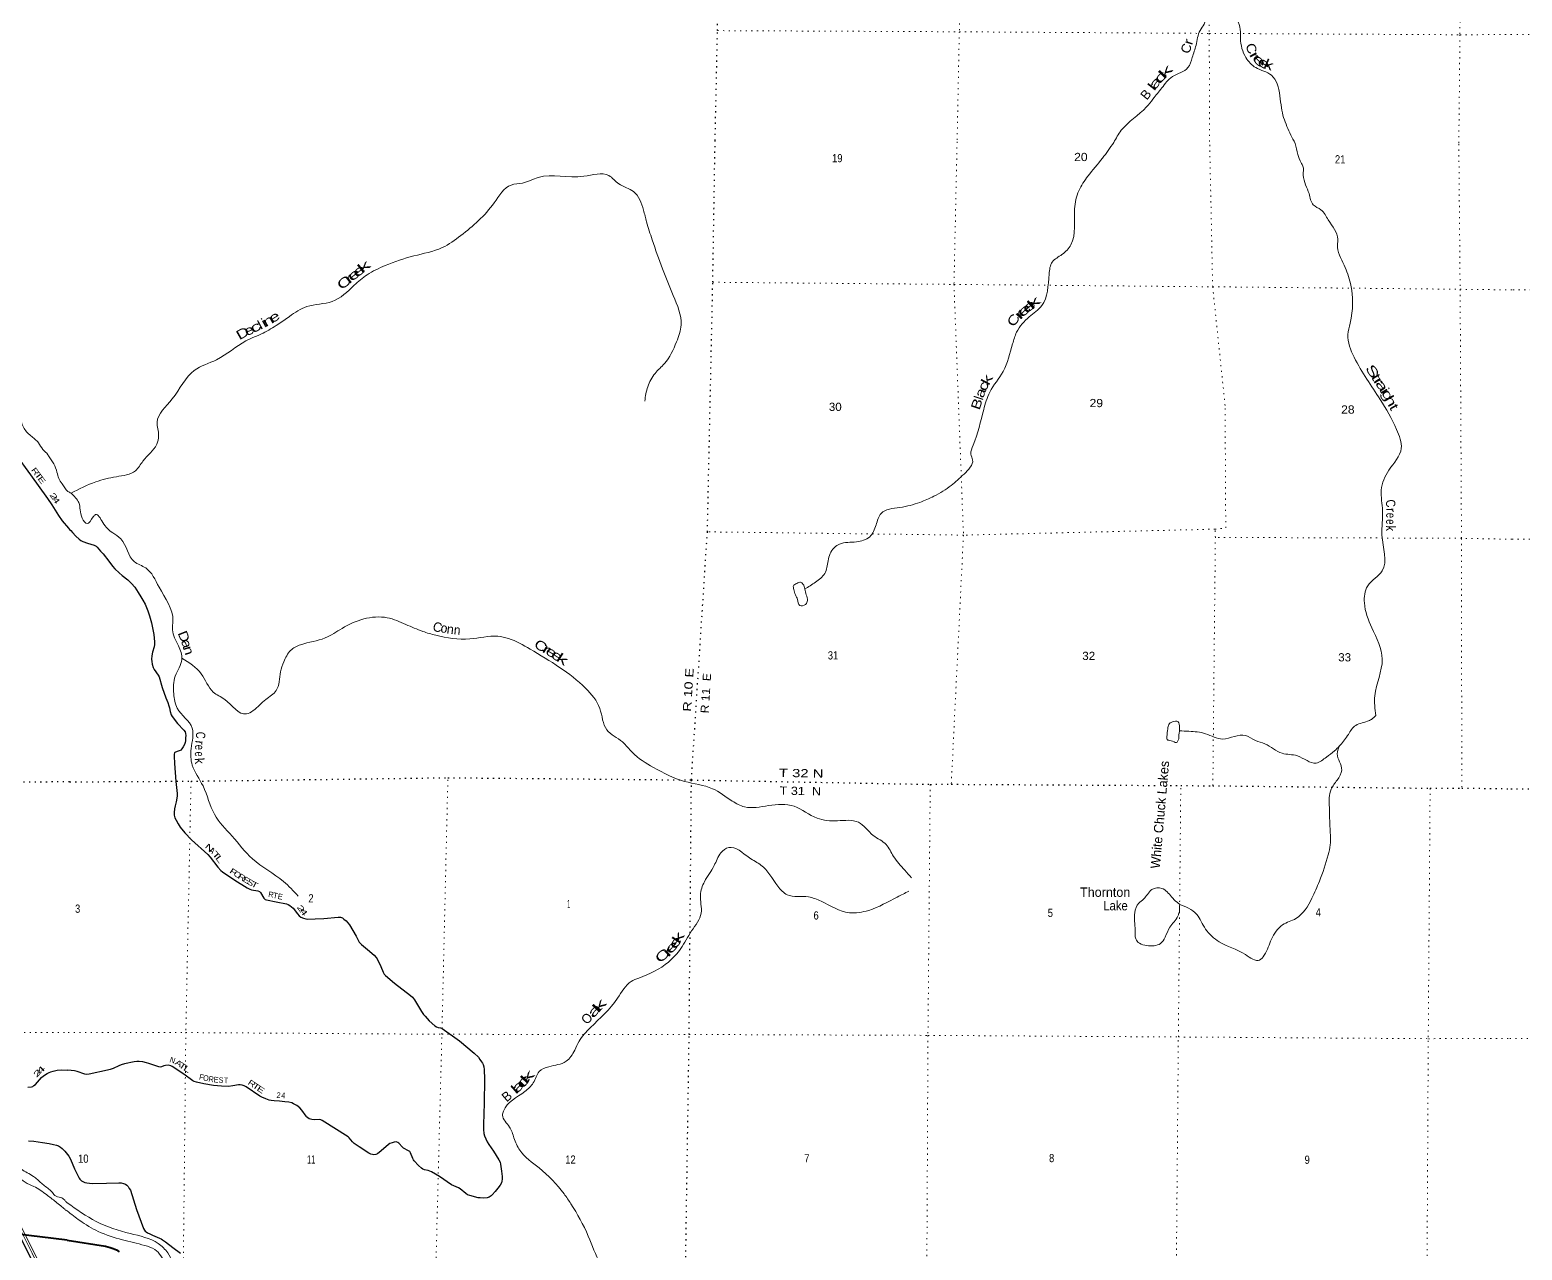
# Model space of a CAD drawing. Header units: feet. Extents: x -1048576 to 137166, y -268550 to 2097152.
# Drawn here: x -123722 to -91916, y 252093 to 278098 of the extents above; entities that cross this region are included whole.
import ezdxf
from ezdxf.enums import TextEntityAlignment as Align

# ---------------------------------------------------------------- set-up
doc = ezdxf.new("R2010")
doc.units = ezdxf.units.FT
doc.header["$LTSCALE"] = 80
doc.linetypes.add('DOTTED', pattern=[1.5, 0.3, -1.2])
for name, color, linetype, lineweight in [('26', 7, 'Continuous', 40), ('29', 7, 'Continuous', 25), ('39', 7, 'Continuous', 13), ('6', 7, 'DOTTED', 25), ('7', 7, 'DOTTED', 13)]:
    doc.layers.add(name, color=color, linetype=linetype, lineweight=lineweight)
doc.layers.add('30', color=7, linetype='Continuous')
doc.layers.add('41', color=7, linetype='Continuous')

msp = doc.modelspace()

# ---------------------------------------------------------------- linework, layer by layer
at = {"layer": '26'}
for points in [[(-122928.82, 252302.91), (-124034.86, 252438.14)], [(-122928.82, 252302.91), (-122107.68, 252174.55), (-122012, 252152.79), (-121946.76, 252131.04), (-121878.27, 252099.49), (-121820.64, 252057.05)]]:
    msp.add_lwpolyline(points, dxfattribs=at)
at = {"layer": '29'}
for points in [[(-124026.27, 269055.46), (-123711.24, 268613.92), (-123342.8, 268112.91), (-123252.96, 267978.41), (-123111.2, 267745.49), (-123033.92, 267637.46), (-122900.09, 267475.34), (-122875.83, 267452.71), (-122845.6, 267426.91)], [(-122845.6, 267426.91), (-122810.68, 267387.22), (-122739.72, 267310.34), (-122672.7, 267245.29), (-122632.91, 267217.78), (-122589.91, 267194.04), (-122492.62, 267162.22), (-122348.1, 267114.66), (-122311.96, 267093.5), (-122288.31, 267073.79), (-122213.4, 266991), (-122162.08, 266930.74), (-122035.99, 266776.14), (-121957.48, 266671.62), (-121909.84, 266612.53), (-121819.16, 266527.77), (-121753.67, 266469.12), (-121635.84, 266375.98), (-121557.24, 266299.14), (-121484.05, 266218.28), (-121411.12, 266105.92), (-121355.15, 266017.82), (-121312.56, 265946.25), (-121267.22, 265857.55), (-121208, 265719.48), (-121172.6, 265611.15), (-121131.21, 265461.34), (-121106.72, 265357.41), (-121081.93, 265211), (-121068.13, 265053.3), (-121066.06, 264996.64), (-121074.05, 264946.86), (-121110.04, 264833.79), (-121123.33, 264755.65), (-121127.35, 264688.58), (-121125.3, 264635.4), (-121117.41, 264578.24), (-121094.81, 264511.98), (-121072.08, 264467.85), (-120986.59, 264347.54), (-120968.75, 264307.93), (-120900.01, 264081.19), (-120823.94, 263861.2), (-120780.34, 263760.18), (-120756.78, 263695.99), (-120744.86, 263651.76), (-120731.06, 263572.91), (-120708.47, 263500.85), (-120687.69, 263462.53), (-120573.01, 263315.99), (-120439.32, 263176.7), (-120413.08, 263140.71), (-120401.88, 263105.74), (-120399.91, 263062.37), (-120401.88, 263007.18), (-120407.2, 262946.48), (-120413.7, 262910.59), (-120427.5, 262871.16), (-120453.13, 262815.97), (-120482.7, 262774.57), (-120500.42, 262750.31), (-120520.15, 262739.09), (-120585.2, 262719.38), (-120630.54, 262701.64), (-120641.21, 262690.63), (-120646.31, 262666.16), (-120648.28, 262622.79), (-120642.09, 262464.19), (-120608.02, 262079.29), (-120583.22, 261824.45), (-120583.22, 261775.17), (-120589.13, 261725.89), (-120604.9, 261647.04), (-120622.64, 261564.25), (-120636.45, 261499.19), (-120646.31, 261418.38), (-120645.87, 261362.29), (-120642.36, 261335.58), (-120630.54, 261306.02), (-120604.91, 261254.76), (-120561.54, 261175.92), (-120518.05, 261104.8), (-120421.59, 260988.65), (-120275.24, 260836.77)], [(-120275.24, 260836.77), (-119926.3, 260522), (-119875.56, 260468.25), (-119717.86, 260257.33), (-119650.68, 260182.51), (-119619.3, 260152.85), (-119349.92, 259975.93), (-119087.06, 259813.81), (-119030.63, 259785.13), (-118994.42, 259774.38), (-118866.29, 259748.76), (-118826.86, 259734.96), (-118805.18, 259715.25), (-118734.22, 259595), (-118722.39, 259579.23), (-118703.87, 259565.86), (-118677.05, 259555.58), (-118474.49, 259516.49), (-118255.08, 259473.4), (-118219.74, 259460.96), (-118178.34, 259435.34), (-118143.2, 259412.38), (-118111.32, 259382.11), (-118018.67, 259257.93), (-117983.62, 259220.94), (-117945.73, 259188.94), (-117886.6, 259165.28), (-117839.55, 259153.17), (-117795.92, 259149.51), (-117642.17, 259155.42), (-117459.28, 259163.27), (-117149.36, 259188.94), (-117098.95, 259185.92), (-117060.66, 259173.17), (-117027.15, 259147.54), (-116981.81, 259110.09), (-116941.83, 259067.33), (-116908.88, 259025.33), (-116768.11, 258782.57), (-116727.53, 258700.07), (-116700.17, 258653.74), (-116654.59, 258603.48), (-116523.63, 258498.33), (-116384.54, 258380.74), (-116339.28, 258330.63), (-116319.49, 258301.89), (-116242.39, 258138.5), (-116191.36, 258020.01), (-116167.06, 257977.16), (-116140.11, 257947.07), (-115948.97, 257780.43), (-115608.99, 257518.42), (-115568.46, 257481.86), (-115524.09, 257425.62), (-115371.34, 257176.32), (-115328.76, 257112.1), (-115296.43, 257075.79), (-115211.67, 256983.14), (-115091.42, 256874.73), (-115053.48, 256849.45), (-115020.46, 256839.24), (-114969.21, 256829.39), (-114930.93, 256814.48), (-114562.62, 256553.89), (-114252.99, 256290.51), (-114162.99, 256202.55), (-114131.45, 256159.18), (-114097.24, 256109.26), (-114076.26, 256080.33), (-114062.46, 256046.82), (-114049.05, 256001.07), (-114038.8, 255940.37), (-114032.64, 255733.82), (-114041.66, 255226.49)], [(-116315.1, 254148.67), (-116347.09, 254132.78), (-116388.49, 254126.86), (-116420.03, 254130.81), (-116452.72, 254141.49), (-116496.91, 254162.35), (-116703.88, 254294.42), (-116768.93, 254333.84), (-116807.73, 254363.38), (-116843.84, 254398.89), (-116912.83, 254483.65), (-116936.03, 254505.63), (-117490.39, 254856.21), (-117522.39, 254871.96), (-117555.44, 254877.89), (-117655.79, 254872.78), (-117711.17, 254879.86), (-117768.33, 254893.66), (-117798.46, 254912.22), (-117823.53, 254933.08), (-117835.36, 254948.85), (-117922.19, 255078.63), (-117965.46, 255126.26), (-118032.48, 255175.54), (-118099.5, 255213), (-118141.25, 255230.9), (-118203.97, 255246.51), (-118284.79, 255256.36), (-118403.27, 255266.81), (-118517.4, 255274.11), (-118580.77, 255284.74), (-118621.87, 255291.85), (-118690.87, 255317.48), (-118775.63, 255352.96), (-118823.42, 255374.83), (-119114.68, 255569.79), (-119156.24, 255594.23), (-119195.5, 255609.22), (-119240.83, 255613.16), (-119273.08, 255612.89), (-119398.53, 255593.45), (-119490.03, 255583.14), (-119637.05, 255585.56), (-119809.07, 255600.04), (-120013.55, 255634.84), (-120171.25, 255672.3), (-120217.62, 255683.56), (-120250.1, 255701.87), (-120438.61, 255839.91), (-120685.74, 256007.4), (-120719.64, 256023.83), (-120776.41, 256033.03), (-120831.61, 256029.09), (-120867.28, 256020.91), (-120918.34, 255999.52), (-120946.7, 255994.29), (-120975.5, 255999.52), (-121184.45, 256072.45), (-121237.84, 256085.42), (-121312.58, 256103.99), (-121393.4, 256113.85), (-121441.35, 256116.04), (-121499.85, 256107.94), (-121706.82, 256060.63), (-121772.47, 256042.21), (-121827.07, 256023.18), (-121949.28, 255966.01), (-122007.04, 255946.11), (-122069.53, 255928.56), (-122455.88, 255845.77), (-122512.76, 255837.58), (-122550.5, 255843.8), (-122714.11, 255898.99), (-122771.92, 255911.85), (-122840.27, 255924.62), (-122908.85, 255931.42)], [(-123766.61, 255564.15), (-123689.8, 255572.96), (-123657.45, 255583.12), (-123634.89, 255598.29), (-123601.12, 255625.83), (-123476.79, 255771.46), (-123430.17, 255810.29), (-123354.42, 255858.82), (-123311.69, 255880.18), (-123274.68, 255893.15), (-123226.23, 255907.34), (-123140.77, 255926.74), (-123048.03, 255933.76), (-122908.85, 255931.42)], [(-114041.7, 255224.47), (-114053.58, 254771.8), (-114050.62, 254661.05), (-114043.57, 254581.53), (-114028.94, 254530.95), (-113972.68, 254402.08), (-113942.21, 254345.65), (-113841.57, 254203.16), (-113725.38, 254016.46), (-113701.19, 253965.62), (-113691.86, 253925.8), (-113670.18, 253777.94), (-113658.35, 253659.68), (-113658.35, 253604.49), (-113663.52, 253560.42), (-113672.15, 253529.58), (-113699.75, 253478.33), (-113745.09, 253411.31), (-113802.25, 253340.35), (-113865.94, 253269.53), (-113888.98, 253247.7), (-113934.32, 253220.1), (-113978.48, 253207.22), (-114044.71, 253202.36), (-114125.53, 253206.3), (-114164.38, 253211.18), (-114346.31, 253257.55), (-114391.43, 253274.65), (-114431.07, 253298.95), (-114550.39, 253401.38), (-114582.85, 253419.19), (-114732.51, 253486.13), (-114993.47, 253663.56), (-115158.46, 253760.22), (-115195.22, 253775.02), (-115231.39, 253787.82), (-115308.27, 253805.56), (-115347.86, 253820.73), (-115377.26, 253843.01), (-115436.4, 253900.18), (-115529.04, 253992.83), (-115547.76, 254017.08), (-115562.56, 254046.05), (-115605.92, 254166.29), (-115620.76, 254192.52), (-115649.29, 254211.63), (-115757.71, 254264.85), (-115780.47, 254284.89), (-115856.27, 254371.3), (-115879.3, 254388.09), (-115915.4, 254400.87), (-115956.8, 254396.92), (-116000.16, 254383.13), (-116047.47, 254365.38), (-116080.35, 254345.87), (-116234.93, 254209.65), (-116315.1, 254148.67)], [(-123751.88, 254425.61), (-123633.86, 254417.27), (-123451.45, 254386.26), (-123313.16, 254363.6), (-123219.55, 254346.4), (-123157.4, 254333.09), (-123111.39, 254313.54), (-123069.91, 254287.77), (-123029.98, 254256.89), (-122978.17, 254200.25), (-122918.74, 254134.02)], [(-122918.74, 254134.02), (-122891.52, 254093.38), (-122858.01, 254030.3), (-122767.33, 253823.32), (-122674.05, 253628.98), (-122654.97, 253602.54), (-122617.52, 253571.01), (-122580.76, 253550.15), (-122546.55, 253535.52), (-122509.1, 253527.64), (-122453.91, 253519.75), (-122383.49, 253511.58), (-122088.21, 253517.42), (-121827.16, 253530.06), (-121775.81, 253527.63), (-121728.51, 253515.81), (-121684.31, 253498.71), (-121653.6, 253474.41), (-121627.97, 253448.79), (-121602.35, 253409.36), (-121579.95, 253371.13), (-121449.46, 252957.89), (-121298.54, 252554.32), (-121279.07, 252520.34), (-121263.3, 252500.63), (-121245.44, 252486.47), (-121212.05, 252463.18), (-121162.77, 252437.55), (-121109.58, 252412.8), (-120957.76, 252348.85), (-120922.28, 252333.08), (-120893.38, 252315.19), (-120831.6, 252271.97), (-120675.89, 252149.75), (-120509.39, 252032.02)]]:
    msp.add_lwpolyline(points, dxfattribs=at)
at = {"layer": '39'}
for points in [[(-139726.18, 284721.75), (-139786.61, 284683.23), (-139865.18, 284636.58), (-139935.68, 284589.96), (-139981.99, 284555.51), (-140024.23, 284506.92), (-140030.24, 284490.75), (-140030.24, 284490.75), (-140086.75, 284492.64)], [(-92077.91, 283161.85), (-91807.24, 283062.86), (-91428.09, 282666.68), (-91171.92, 282488.7), (-90826.94, 282419.64), (-90437.53, 282471.67), (-90070.26, 282644.86), (-89622.36, 282845.35), (-89230.76, 283136.49), (-88851.41, 283241.02), (-88524.91, 283261.94), (-87913.25, 283211.63), (-87249.5, 283113.92), (-86642.33, 282957.09), (-86291.27, 282811.94), (-86000.84, 282543.07), (-85797.1, 282460.04), (-85744.64, 282466.04), (-85516.62, 282554.6), (-85274.51, 282544.21), (-85000.17, 282398.52), (-84830.79, 282158.05), (-84693.78, 281675.35), (-84621.26, 281390.58), (-84520.43, 281277.4), (-84310.66, 281121.68), (-84207.78, 281087.24), (-83765.92, 281090.74), (-83077.92, 281098), (-82823.74, 281025.01), (-82607.95, 280780.45), (-82551.5, 280675.39), (-82531.36, 280590.57), (-82565.67, 280558.31), (-82660.51, 280511.99), (-82747.32, 280380.85), (-82818.07, 280031.65), (-82850.46, 279759.13), (-82832.35, 279629.89), (-82826.36, 279466.34), (-82782.04, 279294.68), (-82669.09, 279201.67), (-82485.57, 279013.68), (-82122.55, 278641.75), (-81890.58, 278498.12), (-81725.16, 278451.49), (-81616.24, 278358.48), (-81394.35, 278245.15), (-81008.99, 278254.79), (-80821.38, 278206.1), (-80708.4, 278173.66), (-80551.05, 278135.11), (-80434.06, 278048.16), (-80417.93, 278011.8), (-80365.5, 277955.2), (-80165.8, 277843.92), (-80105.26, 277870.09), (-80064.89, 277924.56), (-79907.47, 278049.54), (-79493.75, 278351.9), (-79285.93, 278369.82), (-79132.62, 278303.01), (-78983.35, 278226.11), (-78882.48, 278197.72), (-78577.91, 277985.36), (-78339.9, 277813.46), (-78111.96, 277694.07), (-77736.71, 277645.16), (-77496.63, 277624.68), (-77353.36, 277674.98), (-77088.99, 277834.17), (-77024.44, 277815.92), (-76639.15, 277641.82), (-76221.6, 277399.04), (-76086.49, 277239.38), (-75989.74, 276999), (-75788.12, 276621.21), (-75604.59, 276445.34), (-75160.76, 276360.01), (-74757.31, 276183.87), (-74599.99, 276054.47), (-74404.35, 275876.56), (-74242.96, 275838), (-74027.03, 275954.85), (-73837.31, 276144.4), (-73621.38, 276267.3), (-73510.37, 276378.22), (-73328.73, 276515.29), (-72913.06, 276637.95), (-72424.81, 276633.33), (-71565.4, 276422.32)], [(-100620.34, 275695.7), (-100460.36, 275958.82), (-99922.12, 276454.36), (-99784.44, 276623.66), (-99596.13, 276861.5), (-99371.46, 277101.28), (-99039.85, 277292.4), (-98948.52, 277510.25), (-98867.2, 277770.5), (-98779.7, 278087.27), (-98696.63, 278218.32), (-98647.42, 278573.52), (-98539.62, 278942.73), (-98442.4, 279079.82)], [(-96753.78, 275678.87), (-96929.93, 276038.62), (-97046.25, 276434.52), (-97138.09, 276949.48), (-97256.88, 277129.38), (-97595.83, 277293.57), (-97803.41, 277505.95), (-97919.7, 277915.99), (-97925.38, 278103.74), (-97985.51, 278325.92), (-98182.61, 278721.98), (-98325.73, 278851.47), (-98388.13, 278954.55), (-98442.4, 279079.82)], [(-126132.47, 275827.91), (-126123.66, 275691.18), (-126053.87, 275627.87), (-125957.7, 275586.46), (-125783.28, 275522.01), (-125641.08, 275455.89), (-125487.15, 275355.34), (-125490.15, 275260.52), (-125522.87, 275210.43), (-125654.86, 275096.83), (-125702.62, 274954.07), (-125646.17, 274769.82), (-125605.89, 274577.67), (-125575.55, 274397.73), (-125522.45, 274278.09), (-125421.08, 274155.91), (-125306.27, 273971.03), (-125255.31, 273839.3), (-125338.98, 273727.2), (-125462.44, 273659.93), (-125618.16, 273586.95), (-125711.62, 273501.19), (-125767.62, 273340.36), (-125775.84, 273324.3), (-125761.93, 273112.26), (-125675.07, 272949.87), (-125626.58, 272773.78), (-125529.81, 272595.14), (-125469.25, 272418.92), (-125414.74, 272240.74), (-125386.39, 272062.84), (-125309.77, 271882.41), (-125305.62, 271894.47), (-125230.62, 271752.4), (-125122.41, 271513.1), (-125038.45, 271263.97), (-124944.09, 271047.01), (-124769.92, 270764.62), (-124630.44, 270629.92), (-124402.94, 270443.81), (-124283.45, 270321.43), (-124150.45, 270144.42), (-124072.91, 270052.76), (-123969.83, 269900.29), (-123901.03, 269742.14), (-123859.92, 269630.7), (-123700.8, 269449.37), (-123537.38, 269294.23), (-123444.24, 269153.97), (-123338.72, 269043.86), (-123324.89, 269019.49), (-123213.91, 268852.81), (-123143.35, 268670.42), (-123106.47, 268538.85), (-123035.24, 268421.03), (-122977.7, 268341.7), (-122914.12, 268262.31), (-122878.09, 268243.76), (-122841.3, 268225.3)], [(-100620.34, 275695.7), (-100861.96, 275363.04), (-101171.12, 274980.68), (-101364.76, 274668.45), (-101455.78, 274284.94), (-101534.82, 273517.38), (-101723.83, 273310.22), (-101930.75, 273149.63), (-101998.83, 272895.35), (-102156.12, 272221.16), (-102420.03, 271984.08), (-102690.52, 271654.07), (-102776.76, 271403.92), (-102980.02, 270816.88), (-103261.22, 270377.79), (-103392.58, 270004.6), (-103619.01, 269247.92), (-103664.53, 269054.15), (-103628.84, 268934.72), (-103812.32, 268632.54), (-104084.35, 268389.44), (-104455.27, 268158.99), (-104752.92, 268029.21), (-105179.72, 267920.31), (-105580.36, 267793.1), (-105686.77, 267547.1), (-105821.5, 267295.18), (-106104.88, 267187.55), (-106464.69, 267138.94), (-106580.24, 267062.75), (-106709.05, 266784.54), (-106779.25, 266514.09), (-106978.24, 266327.19), (-107201.23, 266182.86)], [(-96753.78, 275678.87), (-96696.57, 275444), (-96626.86, 275267.8), (-96588.89, 275194.84), (-96581.88, 275004.83), (-96530.55, 274792.35), (-96458.87, 274608.06), (-96367.31, 274367.07), (-96204.28, 274263.14), (-96047.94, 274048.08), (-95844.23, 273634.71), (-95852.95, 273519.56), (-95709.96, 273084.28), (-95576.85, 272689.47), (-95579.55, 271846.72), (-95629.39, 271604.47), (-95496.77, 271120.74), (-94940.29, 270220.46), (-94592.41, 269584.01), (-94491.67, 269177.25), (-94754.81, 268717.85), (-94918.79, 268290.27), (-94890.97, 267849.54), (-94903.99, 267328.19), (-94898.13, 266572.3), (-95208.99, 266246.54), (-95279.69, 265885.15), (-95121.06, 265356.83), (-94898.61, 264684.67), (-95058.49, 263907.42), (-95034.59, 263486.93)], [(-122842.71, 268226.01), (-122317.16, 268466), (-121878.24, 268574.82), (-121471.52, 268704.03), (-121310.81, 268907.3), (-121017.95, 269265.49), (-120976.49, 269455.24), (-121009.25, 269736.34), (-120689.35, 270231.81), (-120217.33, 270841.67), (-119743.4, 271069.56), (-119117.03, 271468.41), (-118752.52, 271636.24), (-118436.39, 271820.5), (-118186.99, 271990.96), (-117820.22, 272201.22), (-117278.29, 272309.5), (-116809.77, 272654.63), (-116533.81, 272879.52), (-116146.93, 273073.51), (-115539.81, 273280.47), (-114932.86, 273457.12), (-114535.52, 273715.72), (-113824.66, 274413.24), (-113460.99, 274791.26), (-113222.4, 274834.46), (-112886.44, 274953.94), (-111916.78, 274977.08), (-111381.43, 274992.43), (-111170.33, 274817.5), (-110854.15, 274650.1), (-110644.27, 274256.91), (-110577, 274005.95), (-110457.94, 273625.37), (-110237.21, 273005.76), (-110010.15, 272434.63), (-109839.93, 271811.25), (-109938.91, 271450.02), (-110198.04, 270984.54), (-110397.15, 270777.43), (-110552.25, 270493.29), (-110616.59, 270186.44)], [(-122841.3, 268225.3), (-122679.17, 268023.3), (-122606.3, 267691.46), (-122501.91, 267575.71), (-122371.84, 267718.51), (-122323.1, 267766.76), (-122168.49, 267602.23), (-121955.62, 267380.81), (-121782.65, 267250.55), (-121494.52, 266763.98), (-121252.88, 266631.33), (-120968.34, 266223.59), (-120671.41, 265504.56), (-120682.59, 265312.62), (-120555.23, 264972.41), (-120482.11, 264683.02), (-120621.45, 264328.06), (-120653.88, 263948.28), (-120580.85, 263644.74), (-120262.09, 263216.61), (-120284.73, 262780.19), (-120260.44, 262430.43), (-120030.65, 261984.59), (-119787.61, 261381.03), (-119412.49, 260918.25), (-118978.93, 260432.93), (-118315.09, 259948.4), (-117999.73, 259635.49)], [(-107201.23, 266182.86), (-107245.08, 266288.19), (-107295.37, 266324.83), (-107376.29, 266303.03), (-107447.27, 266250.86), (-107439.62, 266174.02), (-107405.92, 266060.67), (-107360.05, 265957.35), (-107314.29, 265831.81), (-107186.91, 265855.38), (-107150.11, 265934.01), (-107173.66, 266057.41), (-107201.23, 266182.86)], [(-120484.59, 264706.84), (-120067.75, 264375.65), (-119811.39, 263986.25), (-119567.88, 263827.32), (-119107.05, 263519.7), (-118961.23, 263589.66), (-118693.27, 263828.74), (-118472.05, 264017.54), (-118376.89, 264417.2), (-118309.03, 264633.09), (-118164.27, 264872.82), (-117951.5, 264994.97), (-117427.55, 265139.73), (-117068.9, 265341.95), (-116605.23, 265543.61), (-116104.16, 265569.24), (-115709.06, 265427.69), (-115348.34, 265278.25), (-115070.06, 265195.93), (-114347.4, 265117.32), (-113745.16, 265174.75), (-113521.21, 265129.1), (-113061.95, 264902.33), (-112429.91, 264510.94), (-111876.93, 264069.44), (-111574.36, 263635.34), (-111425.41, 263181.84), (-111091.57, 262923.4), (-110882.74, 262702), (-110430.08, 262380.28), (-109767.22, 262081.69), (-109174.25, 261926.97), (-108751.55, 261664.01), (-108489.67, 261539.34), (-107980.51, 261566.95), (-107433.22, 261551.92), (-106943.81, 261298.72), (-106511.87, 261243.88), (-106063.64, 261211.19), (-105746.07, 260932.62), (-105470.45, 260735.12), (-105314.31, 260483.68), (-105075.59, 260191.39), (-104933.11, 260024.91)], [(-99217.52, 263161.51), (-99226.85, 263298.99), (-99250.79, 263351.66), (-99372, 263348.26), (-99447.02, 263298.14), (-99469.76, 263205.29), (-99488.9, 263033.61), (-99479.14, 262972.92), (-99398.47, 262950.26), (-99283.55, 262913.28), (-99244.9, 262961.58), (-99230.08, 263082.76), (-99217.52, 263161.51)], [(-95813.89, 262832.21), (-95636.9, 263057.62), (-95492.37, 263256.94), (-95215.06, 263362.58), (-95129.99, 263404.57), (-95034.59, 263486.93)], [(-99217.52, 263161.51), (-99017.62, 263150.35), (-98664.43, 263097.95), (-98297.45, 262984.84), (-98048.69, 263042.13), (-97808.24, 263057.02), (-97600.78, 262952.85), (-97399.18, 262885.09), (-97032.71, 262681.04), (-96705.8, 262626.76), (-96308.75, 262473.07), (-96085.84, 262601.24), (-95915.44, 262731.7), (-95813.89, 262832.21)], [(-95817.52, 262828.62), (-95857.2, 262672.78), (-95762.2, 262324.66), (-95860.36, 262108.93), (-95986.66, 261917.61), (-96025.2, 261527.75), (-96011.62, 261068.91), (-96007.46, 260729.36), (-96051.08, 260515.36), (-96238.03, 259954.51), (-96397.61, 259591.58), (-96737.34, 259160.88), (-97022.9, 259024.97), (-97258.91, 258721.05), (-97412.32, 258378.29), (-97511.87, 258275.74), (-97816.22, 258390.54), (-98372.18, 258662.28), (-98665.54, 258936.68), (-98851.65, 259246.88), (-99028.63, 259383.23), (-99212.21, 259457.56)], [(-104987.21, 259742.26), (-105234.33, 259618.27), (-105843.9, 259334.52), (-106256.23, 259284.16), (-106856.78, 259527.85), (-107128.95, 259620.24), (-107581.13, 259667.1), (-107778.06, 259848.01), (-108139.11, 260298.6), (-108384.67, 260453.5), (-108827.81, 260672.1), (-108992.05, 260559.79), (-109136.98, 260287.72), (-109342.91, 259945.24), (-109431.37, 259658.73), (-109413.31, 259276.66), (-109617.43, 258895.77), (-109847.77, 258521.09), (-110107.93, 258233.46), (-110746.11, 257889.23), (-110906.07, 257819.35), (-111194.9, 257461.14), (-111774.06, 256835.68), (-112016.06, 256543.91), (-112110.04, 256354.44), (-112291.14, 256116.92), (-112663.44, 256001.67), (-112863.98, 255897.65), (-112992.57, 255659.85), (-113173.38, 255472.85), (-113628.16, 255056.92), (-113646.83, 254970.11), (-113498.78, 254716.7), (-113405.13, 254487.83), (-113279.38, 254220.38), (-112869.42, 253846.34), (-112337.26, 253293.8), (-112191, 253080.82), (-111819.2, 252387.66), (-111174.16, 251432.33), (-110952.31, 251372.55), (-110861.75, 251313.46), (-110843.29, 251002.12), (-110840.36, 250804.05), (-110810.38, 250387.56), (-110799.3, 250201.57), (-110621.09, 249923.74), (-110463.25, 249615.71), (-110467.72, 249179.19), (-110480.72, 249021.62), (-110430.61, 248868.31)], [(-99212.01, 259458.98), (-99272.35, 259505.78), (-99388.85, 259621.6), (-99595.88, 259802.57), (-99808.12, 259775.4), (-99903.63, 259672.83), (-99982.94, 259576.25), (-100086.46, 259485.85), (-100174.43, 259286.24), (-100164.41, 258912.3), (-100151.31, 258726.29), (-100075.08, 258632.92), (-99917.8, 258585.6), (-99622.66, 258628.5), (-99524.96, 258761.37), (-99426.81, 258975.07), (-99253.79, 259212.64), (-99233.27, 259271.14), (-99218.9, 259311.48), (-99220.43, 259398.39), (-99212.01, 259458.98)], [(-128336.54, 255942.59), (-128074.42, 255796.47), (-127874.48, 255669.18), (-127762.61, 255589.26), (-127451.07, 255355.83), (-127277.11, 255246.98), (-126979.18, 255060.11), (-126805.85, 254890.73), (-126716.13, 254809.04), (-126596.69, 254682.63), (-126581.65, 254579.54), (-126591.97, 254555.44), (-126539.89, 254336.93), (-126464.21, 254065.69), (-126351.77, 253846.52), (-126108.96, 253583.56), (-125896.34, 253320.93), (-125711.33, 253113.08), (-125615.6, 253029.31), (-125509.99, 252927.26), (-125275.66, 252817.76), (-125161.4, 252774.14), (-125024.81, 252748.44), (-124903.87, 252767.31), (-124837.13, 252798.88), (-124780.47, 252828.53), (-124723.46, 252892.49), (-124657.33, 253059.27), (-124651.05, 253277.15), (-124639.82, 253390.03), (-124613.03, 253450.28), (-124514.61, 253626.8), (-124405.02, 253714.41), (-124342.5, 253727.85), (-124239.66, 253746.92), (-124135.07, 253741.75), (-124090.88, 253733.19), (-124034.89, 253698.28), (-123976.97, 253655.27), (-123823.2, 253540.6), (-123638.96, 253451.82), (-123369.1, 253275.34), (-123171.43, 253123.86), (-123059.66, 253033.86), (-122977.87, 252964.36), (-122933.09, 252929.21), (-122925.43, 252926.62)], [(-126875.32, 255178.05), (-126724.23, 254998.82), (-126547.64, 254754.74), (-126409.6, 254480.81), (-126291.81, 254194.99), (-126170.12, 253897.02), (-125949.95, 253585.87), (-125767.16, 253357.87), (-125695.49, 253282.43), (-125598.01, 253172.4), (-125524.19, 253111.05), (-125376.47, 252994.42), (-125300.5, 252945.17), (-125198.29, 252903.7), (-125041.25, 252910.06), (-124895.39, 253003.33), (-124841.38, 253166.2), (-124793.13, 253355.37), (-124769.2, 253528.66), (-124729.8, 253641.25), (-124678.86, 253701.23), (-124506.23, 253852.73), (-124409.12, 253902.13), (-124292.14, 253927.09), (-124161.4, 253919.62), (-124030.98, 253881.88), (-123778.85, 253741.92), (-123644.8, 253665.79), (-123473.25, 253518.64), (-123295.62, 253375.45), (-123259.73, 253342.77), (-123190.16, 253259.27), (-123061.83, 253213.49), (-122985.84, 253166.25), (-122950.08, 253121.46), (-122924.8, 253103.69)], [(-119680.63, 250396.55), (-120073.83, 250677.22), (-120377.03, 250998.15), (-120565.51, 251245.72), (-120929.06, 251971.17), (-121061.6, 252109.3), (-121273.21, 252193.29), (-121749.23, 252313.03), (-122267.33, 252491.61), (-122655.86, 252724.07), (-122927.9, 252927.45)], [(-122924.8, 253103.69), (-122308.55, 252704.04), (-121582.84, 252447.56), (-120986.16, 252234.21), (-120781.26, 252033.04), (-120611.82, 251631.98), (-120474.37, 251289.7), (-120107.06, 250875.46), (-119587.78, 250547.32), (-119057.48, 250382.82), (-118663.69, 250368.61), (-118081.61, 250432.21), (-117899.38, 250512.09), (-117858.01, 250685.67), (-117841.54, 251099.89), (-117595.54, 251385.57), (-117036.97, 251580.67), (-116740.12, 251566.97), (-116315.47, 251293.9), (-116264.59, 251000.58), (-116321.22, 250626.99), (-116484.76, 250280.24), (-116662.01, 250008.35), (-116827.06, 249750.53), (-116905.51, 249447.8), (-116982.05, 249126.86), (-116945.89, 248730.55), (-116792.03, 248432.64), (-116286.92, 248098.52), (-116040, 247826.39), (-115899.98, 247583.12), (-115566.67, 247227.68), (-115121.17, 247069.7), (-115026, 247111.63), (-114882.85, 247426.15), (-114810.49, 247722.86), (-114581.26, 247899.49), (-114465.73, 247969.61), (-114162.75, 247970.02), (-114062.49, 247840.15), (-113847.37, 247661.16), (-113736.06, 247698.96), (-113437.91, 247919.69), (-113184.94, 248005.25), (-112780.59, 248073.84), (-112731.43, 248194.84), (-112847.8, 248334.91), (-112875.38, 248460.36), (-112856.59, 248569.4), (-112700.42, 248683.77), (-112507.98, 248781.77), (-112388.8, 248783.16)]]:
    msp.add_spline(points, degree=3, dxfattribs=at)
at = {"layer": '6'}
for points in [[(-109116.8, 275738.32), (-109065.55, 278081.46), (-109046.49, 283406.84), (-109015.34, 288716.05), (-109021.06, 292729.5)], [(-109790.54, 249161.2), (-109750.66, 251341.92), (-109670.2, 256689.1), (-109621.61, 262113.25), (-109280.92, 267400.45), (-109166.27, 272719.16), (-109116.8, 275738.32)], [(-122875.06, 262072.82), (-125618.43, 262049.8), (-130935.81, 262140.72), (-133811.82, 262070.67)], [(-122875.06, 262072.82), (-120286.6, 262087), (-114812.38, 262161.01), (-109621.61, 262113.25), (-104532.1, 262019.55), (-104083.68, 262021.21), (-99700.49, 261996.14)], [(-99416.17, 261994.51), (-99191.75, 261993.23), (-98509.06, 261989.6), (-93877.83, 261936.73), (-93203.17, 261941.23), (-92156.5, 261925.93)], [(-92156.5, 261925.93), (-88626.53, 261887.25), (-87887.27, 261898.97), (-83284.13, 261860.1), (-82569.11, 261883.94), (-77947.78, 261843.05), (-77220.65, 261850.73), (-72807.36, 261824.08), (-72058.02, 261811.55), (-67454.86, 261807.02), (-66703.49, 261812.66), (-62112.5, 261781.51), (-61437.85, 261787.37)]]:
    msp.add_lwpolyline(points, dxfattribs=at)
at = {"layer": '7'}
msp.add_line((-125405.09, 256717.76), (-122904.43, 256734.69), dxfattribs=at)
for points in [[(-103855.18, 292712.83), (-103853.29, 288689.65), (-103880.37, 283394.56), (-103911.57, 278057.09), (-103959.95, 275713.71)], [(-93218.78, 283363.39), (-93219.05, 283316.85), (-93242.15, 277993.5), (-93266.59, 275666.45)], [(-98576.57, 279526.54), (-98585.95, 278022.28), (-98576.68, 275689.28)], [(-109065.55, 278081.46), (-103911.57, 278057.09), (-98585.95, 278022.28), (-93242.15, 277993.5), (-92090.17, 277999.07)], [(-85220.45, 277981.14), (-87925.37, 277988.5), (-92090.17, 277999.07)], [(-103959.95, 275713.71), (-104025.99, 272673.69), (-103823.66, 267331.06), (-104083.68, 262021.21)], [(-98509.06, 261989.6), (-98455.15, 267282.36), (-98462.25, 267458.23), (-98233.85, 267485.31), (-98247.5, 270094.52), (-98512.07, 272622.19), (-98576.68, 275689.28)], [(-93266.59, 275666.45), (-93238.52, 272569.95), (-93209.7, 267262.61), (-93203.17, 261941.23)], [(-109166.27, 272719.16), (-104025.99, 272673.69), (-98512.07, 272622.19), (-93238.52, 272569.95), (-92112.64, 272554.57)], [(-92112.64, 272554.57), (-87941.37, 272567.63), (-82613.11, 272518.27), (-77264.64, 272531.5), (-72102, 272520.6), (-66789.89, 272519.71), (-61487.88, 272530.95), (-61408.31, 272526.53)], [(-98462.25, 267458.23), (-103823.66, 267331.06), (-109280.92, 267400.45)], [(-92134.56, 267241.41), (-93209.7, 267262.61), (-98455.15, 267282.36)], [(-61423.07, 267162.44), (-61458.82, 267161.28), (-66815.37, 267162.19), (-72091.12, 267181.23), (-77257.79, 267200.21), (-82582.02, 267201.1), (-87908.26, 267246.42), (-92134.56, 267241.41)], [(-120286.6, 262087), (-120397.38, 256737.95), (-120455.87, 251348.21), (-120456.98, 251258.85)], [(-115158.9, 247073.91), (-115079.15, 251323.71), (-114939.98, 256692.82), (-114812.38, 262161.01)], [(-104532.1, 262019.55), (-104580.26, 256670.17), (-104606.18, 251326.74), (-104609.24, 250583.41)], [(-99296.44, 250293.64), (-99290.28, 251262.15), (-99244, 256635.79), (-99191.75, 261993.23)], [(-93877.83, 261936.73), (-93918.09, 256554.97), (-93945.85, 251241.87), (-93957.79, 249364.48)], [(-122904.43, 256734.69), (-120397.42, 256729.87), (-114939.98, 256692.82), (-109670.2, 256689.1), (-104580.26, 256670.17), (-99244, 256635.79), (-93915.82, 256599.42), (-92178.47, 256603.68)], [(-92178.47, 256603.68), (-88649.96, 256606.47), (-83317.67, 256544.99), (-77959.11, 256513.79), (-72814.65, 256480.68), (-67499.39, 256426.68), (-62138.73, 256404.65), (-61452.73, 256380.59)]]:
    msp.add_lwpolyline(points, dxfattribs=at)

# ---------------------------------------------------------------- texts
at = {"layer": '30'}
for s, rotation, width, p in [('R', 305.507, 1.4, (-123653.09, 268652.94)), ('T', 306.331, 1.75, (-123584.58, 268559.85)), ('E', 306.331, 1.5, (-123516.56, 268467.35)), ('2', 306.331, 1.75, (-123262.98, 268122.53)), ('4', 304.59, 1.65, (-123208.48, 268040.81)), ('N', 316.947, 1.6, (-119935.12, 260620.19)), ('T', 311.379, 1.9, (-119789.59, 260469.4)), ('L', 306.785, 1.75, (-119731, 260386.98)), ('F', 326.704, 1.55, (-119415.71, 260102.89)), ('O', 326.704, 1.25, (-119330.05, 260047.22)), ('R', 328.336, 1.3, (-119234.18, 259987.54)), ('E', 328.336, 1.4, (-119134.74, 259925.83)), ('S', 331.178, 1.3, (-119047.06, 259874.96)), ('T', 333.737, 1.45, (-118956.84, 259825.65)), ('R', 349.077, 0.85, (-118592.88, 259611.42)), ('T', 349.077, 1.05, (-118498.55, 259590.92)), ('E', 348.889, 0.9, (-118396.52, 259569.8)), ('2', 306.726, 1.75, (-117993.01, 259337.58)), ('4', 306.824, 1.75, (-117931.13, 259262.1)), ('A', 330.395, 1.4, (-120580.11, 256023.29)), ('T', 325.873, 1.65, (-120499.38, 255966.42)), ('2', 48.327, 1.95, (-123518.59, 255825.53)), ('4', 43.942, 2.05, (-123446.73, 255888.89)), ('L', 325.873, 1.65, (-120403.15, 255900.44)), ('O', 350.341, 0.8, (-119978.31, 255700.28)), ('R', 350.341, 0.8, (-119867.28, 255679.45)), ('E', 355.188, 0.8, (-119757.71, 255665.58)), ('S', 355.188, 0.8, (-119652.42, 255657.1)), ('T', 359.057, 0.85, (-119544.05, 255651.47)), ('R', 326.203, 1.35, (-119024.01, 255593.33)), ('T', 326.203, 1.65, (-118931.75, 255532.37)), ('E', 326.203, 1.45, (-118832.8, 255465.35)), ('2', 356.34, 0.85, (-118424.93, 255335.08)), ('4', 356.34, 0.85, (-118324.31, 255328.21))]:
    msp.add_text(s, height=120, rotation=rotation, dxfattribs=dict(at, width=width)).set_placement(p, align=Align.CENTER)
for s, rotation, p in [('A', 316.051, (-119877.25, 260564.75)), ('N', 341.994, (-120698.67, 256084.06)), ('F', 346.638, (-120075.61, 255721.53))]:
    msp.add_text(s, height=120, rotation=rotation, dxfattribs=at).set_placement(p, align=Align.CENTER)
at = {"layer": '41'}
for s, rotation, width, p in [('C', 72.452, 1.05, (-98981.19, 277672.27)), ('r', 72.843, 1.25, (-98937.03, 277815.49)), ('C', 291.645, 1.15, (-97779.21, 277665.29)), ('k', 45.247, 2.3, (-99448.12, 277137.59)), ('r', 299.423, 1.65, (-97703.97, 277506.78)), ('e', 314.015, 2, (-97585.86, 277374.87)), ('e', 322.39, 1.75, (-97473.35, 277307.23)), ('k', 336.868, 1.45, (-97352.93, 277265.5)), ('a', 51.644, 1.85, (-99660.2, 276909.46)), ('c', 48.478, 2.1, (-99556.23, 277027.25)), ('l', 51.615, 1.55, (-99730.47, 276820.63)), ('r', 37.871, 1.95, (-116856.23, 272723.93)), ('e', 39.803, 1.8, (-116755.92, 272807.6)), ('e', 38.554, 1.8, (-116649.92, 272889.25)), ('k', 38.554, 2, (-116541.83, 272975.84)), ('C', 37.871, 1.55, (-116964.72, 272635.47)), ('e', 45.032, 2.05, (-102463.62, 272055.8)), ('e', 42.586, 1.95, (-102365.56, 272136.05)), ('k', 39.638, 2.05, (-102264.22, 272208.01)), ('i', 29.197, 1.25, (-118687.23, 271765.78)), ('n', 29.197, 1.55, (-118596.46, 271815.1)), ('e', 31.275, 1.5, (-118462.74, 271896.7)), ('C', 58.479, 1.35, (-102674.39, 271862.2)), ('r', 48.25, 2.1, (-102556.23, 271972.3)), ('D', 29.899, 1.4, (-119138.05, 271548.6)), ('e', 23.278, 1.3, (-119010.84, 271607.61)), ('c', 30.319, 1.7, (-118864.52, 271681.31)), ('l', 28.319, 1.15, (-118769.86, 271721.22)), ('k', 62.045, 1.6, (-103237.45, 270597.18)), ('S', 302.854, 1.6, (-95190.92, 270768.46)), ('t', 302.854, 1.5, (-95113.61, 270648.73)), ('r', 302.854, 1.75, (-95054.65, 270557.45)), ('a', 69.515, 1.3, (-103371.16, 270328.83)), ('c', 67.807, 1.4, (-103310.2, 270469.35)), ('a', 302.417, 1.65, (-94988.01, 270460.57)), ('g', 301.043, 1.65, (-94865, 270266.47)), ('i', 301.043, 1.35, (-94927.12, 270356.66)), ('B', 71.701, 1.3, (-103447.38, 270093.69)), ('h', 299.332, 1.55, (-94802.69, 270140.56)), ('t', 299.332, 1.4, (-94731.34, 270011.9)), ('C', 276.755, 0.85, (-94818.17, 267995.41)), ('k', 268.531, 0.9, (-94819.96, 267478.09)), ('e', 268.608, 0.75, (-94816.52, 267615.89)), ('e', 268.608, 0.75, (-94813.31, 267752.48)), ('D', 291.886, 1.25, (-120530.01, 265132.73)), ('o', 349.242, 0.95, (-114909.54, 265251.32)), ('n', 355.168, 0.95, (-114621.81, 265209.22)), ('a', 286.561, 1.2, (-120475.74, 264987.12)), ('n', 287.33, 1.25, (-120431.41, 264843.71)), ('C', 329.131, 1.35, (-112884.7, 264887.8)), ('r', 329.131, 1.7, (-112757.12, 264814.59)), ('e', 329.131, 1.5, (-112655.24, 264752.42)), ('e', 327.333, 1.55, (-112538.98, 264675.91)), ('k', 327.333, 1.75, (-112424.96, 264602.8)), ('C', 267.987, 0.75, (-120181.79, 263069.54)), ('e', 268.787, 0.75, (-120202.38, 262809.81)), ('e', 270.041, 0.7, (-120204.64, 262663.96)), ('k', 273.965, 0.95, (-120203.06, 262512.14)), ('e', 47.085, 1.95, (-109971.61, 258488.42)), ('e', 51.301, 1.8, (-109890.67, 258592.69)), ('k', 57.737, 1.75, (-109820.64, 258703.24)), ('C', 40.354, 1.6, (-110178.69, 258295.53)), ('r', 41.485, 2.1, (-110058.27, 258383.92)), ('k', 47.124, 2.2, (-111514.48, 257238.67)), ('a', 47.278, 2.05, (-111617.31, 257132.51)), ('c', 45.318, 2.25, (-113139.06, 255621.32)), ('k', 46.611, 2.2, (-113047.57, 255718.12)), ('l', 40.844, 1.65, (-113327.51, 255438.08)), ('a', 42.907, 2.05, (-113242.16, 255518.15))]:
    msp.add_text(s, height=200, rotation=rotation, dxfattribs=dict(at, width=width)).set_placement(p, align=Align.CENTER)
for s, rotation, p in [('B', 51.091, (-99859.73, 276657.74)), ('l', 71.701, (-103404.86, 270222.28)), ('r', 271.625, (-94812.09, 267861.89)), ('C', 345.616, (-115057.52, 265273.51)), ('n', 353.472, (-114770.57, 265226.93)), ('r', 263.971, (-120196.23, 262917.44)), ('O', 47.278, (-111777.03, 256962.79)), ('B', 40.844, (-113490.85, 255296.88))]:
    msp.add_text(s, height=200, rotation=rotation, dxfattribs=at).set_placement(p, align=Align.CENTER)
msp.add_text('White Chuck Lakes', height=200, rotation=85, dxfattribs=at).set_placement((-99638.91, 260216.78))
msp.add_text('Thornton', height=200, dxfattribs=at).set_placement((-101338.67, 259621.51))
at = {"layer": '41', "width": 0.9}
msp.add_text('Lake', height=200, dxfattribs=at).set_placement((-100843.96, 259334.98))
at = {"layer": '6'}
for s, rotation, width, p in [('R 10 E', 86.313, 1.3, (-109631.49, 263564.85)), ('R 11  E', 86.313, 1.1, (-109255.68, 263528.45)), ('T 32 N', 358.945, 1.35, (-107757.7, 262178.95)), ('T 31  N', 358.945, 1.15, (-107742.91, 261799.52))]:
    msp.add_text(s, height=175, rotation=rotation, dxfattribs=dict(at, width=width)).set_placement(p)
at = {"layer": '7'}
for s, width, p in [('19', 0.85, (-106623.08, 275276.39)), ('20', 1.1, (-101464.58, 275301.83)), ('21', 0.85, (-95905.86, 275251.85)), ('30', 1.05, (-106692.43, 269977.01)), ('29', 1.1, (-101135.56, 270057.84)), ('28', 1.1, (-95774.16, 269919.71)), ('31', 0.85, (-106714.43, 264680.67)), ('32', 1.05, (-101291.09, 264669.81)), ('33', 1.05, (-95836.38, 264639.57)), ('2', 0.85, (-117786.36, 259502.99)), ('1', 0.4, (-112270.78, 259382.01)), ('3', 0.85, (-122758.46, 259282.82)), ('6', 0.85, (-107019.09, 259137.96)), ('5', 0.85, (-102027.16, 259193)), ('4', 0.85, (-96317.41, 259204.21)), ('10', 0.85, (-122693.15, 253955.17)), ('7', 0.85, (-107216.81, 253961.3)), ('8', 0.85, (-101999.23, 253968.06)), ('11', 0.65, (-117813.67, 253938.91)), ('12', 0.85, (-112309.72, 253935.8)), ('9', 0.85, (-96552.96, 253932))]:
    msp.add_text(s, height=175, dxfattribs=dict(at, width=width)).set_placement(p)

doc.saveas('drawing.dxf')
